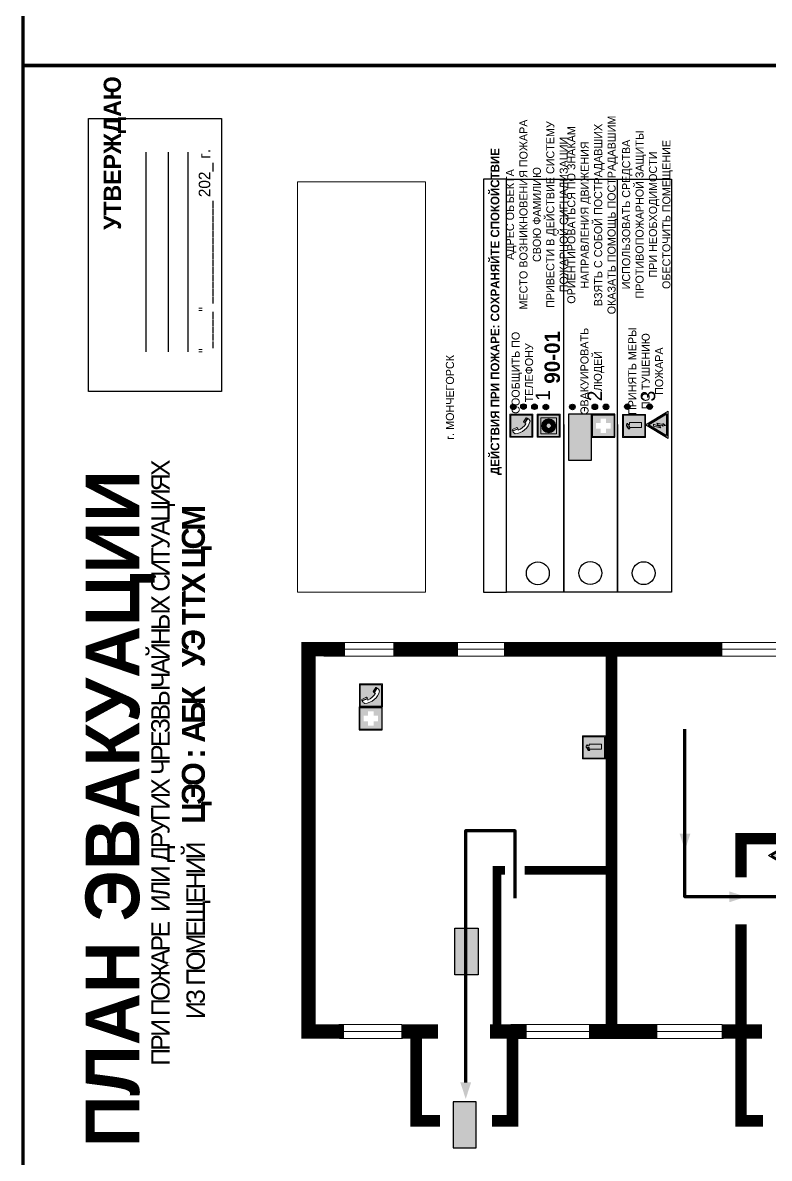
# Model space of a CAD drawing. Header units: millimetres. Extents: x 13114 to 67229, y 22859 to 38520.
# Drawn here: x 31194.5 to 31454.2, y 25079.8 to 25475 of the extents above; entities that cross this region are included whole.
import ezdxf

# ---------------------------------------------------------------- set-up
doc = ezdxf.new("R2010")
doc.units = ezdxf.units.MM
doc.layers.add('План_Штампы', color=7, linetype='Continuous')
doc.styles.add('обычный', font='arial.ttf')
picture_1 = doc.add_image_def('image1.jpg', size_in_pixel=(337, 105))

# ---------------------------------------------------------------- blocks, each defined once
blk = doc.blocks.new('A$C3E6D3DDE')
at = {"lineweight": 5}
h = blk.add_hatch(color=40, dxfattribs=at)
h.paths.add_polyline_path([(24.1, 1.45), (16.46, -11.35), (31.74, -11.35)])
h.paths.add_polyline_path([(24.09, -0.46), (30.03, -10.41), (18.14, -10.41)], flags=16)
h.paths.add_polyline_path([(24.54, -3.08), (23.41, -6.02), (25.13, -5.01), (24.33, -8.5), (24.82, -8.27), (23.79, -9.86), (23.4, -8.04), (23.8, -8.43), (24.04, -6.29), (22.39, -7.25), (23.44, -3.08)], flags=0)
h = blk.add_hatch(color=256, dxfattribs=at)
h.paths.add_polyline_path([(24.37, 0.03, 0.567511), (23.82, 0.03), (17.59, -10.4, 0.582454), (17.86, -10.88), (30.32, -10.88, 0.582149), (30.6, -10.4)])
h.paths.add_polyline_path([(24.09, -0.46), (18.14, -10.41), (30.03, -10.41)], flags=16)
h.paths.add_polyline_path([(24.54, -3.08), (23.41, -6.02), (25.13, -5.01), (24.33, -8.5), (24.82, -8.27), (23.79, -9.86), (23.4, -8.04), (23.8, -8.43), (24.04, -6.29), (22.39, -7.25), (23.44, -3.08)], flags=0)
h = blk.add_hatch(color=40, dxfattribs=at)
h.paths.add_polyline_path([(24.09, -0.46), (18.14, -10.41), (30.03, -10.41)])
h.paths.add_polyline_path([(24.82, -8.27), (23.79, -9.86), (23.4, -8.04), (23.8, -8.43), (24.04, -6.29), (22.39, -7.25), (23.44, -3.08), (24.54, -3.08), (23.41, -6.02), (25.13, -5.01), (24.33, -8.5)], flags=16)
at = {"color": 40, "lineweight": 5}
for p, q in [((16.46, -11.35), (24.1, 1.45)), ((24.1, 1.45), (31.74, -11.35))]:
    blk.add_line(p, q, dxfattribs=at)
at = {"lineweight": 5}
for p, q in [((17.59, -10.4), (23.82, 0.03)), ((24.37, 0.03), (30.6, -10.4)), ((18.14, -10.41), (24.09, -0.46)), ((23.44, -3.08), (22.39, -7.25)), ((22.39, -7.25), (24.04, -6.29)), ((23.41, -6.02), (24.54, -3.08)), ((25.13, -5.01), (23.41, -6.02)), ((24.54, -3.08), (23.44, -3.08)), ((24.04, -6.29), (23.8, -8.43)), ((24.09, -0.46), (30.03, -10.41)), ((24.33, -8.5), (25.13, -5.01)), ((17.86, -10.88), (30.32, -10.88)), ((18.14, -10.41), (30.03, -10.41)), ((23.8, -8.43), (23.4, -8.04)), ((23.4, -8.04), (23.79, -9.86)), ((23.79, -9.86), (24.82, -8.27)), ((24.82, -8.27), (24.33, -8.5))]:
    blk.add_line(p, q, dxfattribs=at)
at = {"color": 50, "lineweight": 5}
blk.add_line((31.74, -11.35), (16.46, -11.35), dxfattribs=at)
blk = doc.blocks.new('A$C18900ED3')
h = blk.add_hatch(color=126)
h.paths.add_polyline_path([(-0.18, -0.18), (-7.02, -0.18), (-7.02, -7.02), (-0.18, -7.02)])
h.paths.add_polyline_path([(-5.89, -4.46), (-5.89, -2.77), (-4.46, -2.77), (-4.46, -1.31), (-2.77, -1.31), (-2.77, -2.77), (-1.33, -2.77), (-1.33, -4.46), (-2.77, -4.46), (-2.77, -5.89), (-4.46, -5.89), (-4.46, -4.46)], flags=16)
at = {"color": 126}
for p, q in [((-7.2, 0), (-7.2, -7.2)), ((0, 0), (-7.2, 0)), ((0, -7.2), (0, 0)), ((-7.02, -7.02), (-7.02, -0.18)), ((-7.02, -0.18), (-0.18, -0.18)), ((-0.18, -0.18), (-0.18, -7.02)), ((-0.18, -7.02), (-7.02, -7.02)), ((-7.2, -7.2), (0, -7.2))]:
    blk.add_line(p, q, dxfattribs=at)
blk = doc.blocks.new('A$C456E1F9C')
at = {"lineweight": 5}
h = blk.add_hatch(color=242, dxfattribs=at)
h.paths.add_polyline_path([(0.51, -1.47), (0.51, -13.26), (12.29, -13.26), (12.29, -1.47)])
h.paths.add_polyline_path([(5.42, -4.95, -0.254479), (4.78, -5.4), (3.52, -2.53, -0.209735), (4.23, -2.4)], flags=16)
h.paths.add_polyline_path([(8.53, -8.6), (10.87, -10.17), (10.54, -10.76), (8.03, -9.13, -0.192251)], flags=16)
h.paths.add_polyline_path([(4.61, -5.49, 0.005518), (3.87, -5.72, 0.128647), (7.49, -10.01, 0.00809), (7.83, -9.33), (10.47, -10.97, -0.16736), (8.99, -12.25, -0.327862), (1.95, -3.95, -0.166952), (3.36, -2.62)], flags=16)
at = {"color": 242, "lineweight": 5}
for p, q in [((0, -13.77), (0, -0.97)), ((12.8, -0.97), (0, -0.97)), ((4.61, -5.49), (3.36, -2.62)), ((3.52, -2.53), (4.78, -5.4)), ((4.23, -2.4), (5.42, -4.95)), ((12.8, -13.77), (12.8, -0.97)), ((7.83, -9.33), (10.47, -10.97)), ((8.03, -9.13), (10.54, -10.76)), ((10.81, -10.12), (8.53, -8.6)), ((10.54, -10.76), (10.8, -10.3)), ((10.8, -10.3), (10.81, -10.12)), ((0, -13.77), (12.8, -13.77))]:
    blk.add_line(p, q, dxfattribs=at)
blk.add_lwpolyline([(0.51, -1.47), (12.29, -1.47), (12.29, -13.26), (0.51, -13.26)], close=True, dxfattribs=at)
for centre, radius, start, end in [((4.59, -5.34), 2.99, 114.28453, 152.19739), ((11.12, -3.31), 9.19, 183.99153, 256.60086), ((4.02, -3.27), 0.891, 76.32839, 123.70924), ((14.98, -39.1), 35.17, 107.14873, 108.41345), ((13.86, -0.94), 11.08, 205.55365, 234.87622), ((4.68, -4.59), 0.824, 276.9621, 334.07228), ((-13.31, 0.8), 23.44, 332.54871, 334.40268), ((8.94, -9.5), 0.989, 114.40924, 157.93883), ((7.87, -9.46), 3, 291.92908, 329.9329)]:
    blk.add_arc(centre, radius, start, end, dxfattribs=at)
blk = doc.blocks.new('A$C54414219')
at = {"true_color": 0xffffff}
h = blk.add_hatch(color=7, dxfattribs=at)
h.paths.add_polyline_path([(2.39, -9.45), (2.39, -18.3), (11.23, -18.3), (11.23, -9.45)], flags=0)
h.paths.add_polyline_path([(10.71, -13.87, -1), (2.92, -13.87, -1)], flags=0)
h.paths.add_polyline_path([(8.3, -13.87, -1), (5.33, -13.87, -1)], flags=0)
h.paths.add_polyline_path([(0.41, -7.47), (0.41, -20.27), (13.21, -20.27), (13.21, -7.47)])
h.paths.add_polyline_path([(0.92, -19.77), (12.71, -19.77), (12.71, -7.98), (0.92, -7.98)], flags=16)
h.paths.add_polyline_path([(11.23, -9.45), (11.23, -18.3), (2.39, -18.3), (2.39, -9.45)], flags=0)
at = {"lineweight": 5}
h = blk.add_hatch(color=242, dxfattribs=at)
h.paths.add_polyline_path([(12.71, -7.98), (0.92, -7.98), (0.92, -19.77), (12.71, -19.77)])
h.paths.add_polyline_path([(11.23, -18.3), (2.39, -18.3), (2.39, -9.45), (11.23, -9.45)], flags=16)
h.paths.add_polyline_path([(10.71, -13.87, -1), (2.92, -13.87, -1)], flags=0)
h.paths.add_polyline_path([(8.3, -13.87, -1), (5.33, -13.87, -1)], flags=0)
at = {"true_color": 0xffffff}
h = blk.add_hatch(color=7, dxfattribs=at)
h.paths.add_polyline_path([(2.39, -9.45), (2.39, -18.3), (11.23, -18.3), (11.23, -9.45)])
h.paths.add_polyline_path([(10.71, -13.87, -1), (2.92, -13.87, -1)], flags=16)
h.paths.add_polyline_path([(8.3, -13.87, -1), (5.33, -13.87, -1)], flags=0)
at = {"lineweight": 5}
h = blk.add_hatch(color=242, dxfattribs=at)
h.paths.add_polyline_path([(2.92, -13.87, 1), (10.71, -13.87, 1)])
h.paths.add_polyline_path([(8.3, -13.87, -1), (5.33, -13.87, -1)], flags=16)
at = {"color": 242, "lineweight": 5}
for p, q in [((0.41, -20.27), (0.41, -7.47)), ((0.41, -7.47), (13.21, -7.47)), ((0.41, -7.47), (13.21, -7.47)), ((13.21, -20.27), (13.21, -7.47)), ((0.41, -20.27), (13.21, -20.27))]:
    blk.add_line(p, q, dxfattribs=at)
for points in [[(0.92, -7.98), (12.71, -7.98), (12.71, -19.77), (0.92, -19.77)], [(2.39, -9.45), (11.23, -9.45), (11.23, -18.3), (2.39, -18.3)]]:
    blk.add_lwpolyline(points, close=True, dxfattribs=at)
for radius in [3.89, 1.49]:
    blk.add_circle((6.81, -13.87), radius, dxfattribs=at)
blk = doc.blocks.new('A$C32E8229D')
at = {"true_color": 0xffffff}
blk.add_hatch(color=7, dxfattribs=at).paths.add_polyline_path([(0, 0), (0, -8), (16, -8), (16, 0)])
h = blk.add_hatch(color=126)
h.paths.add_polyline_path([(0.2, -0.2), (15.8, -0.2), (15.8, -7.8), (0.2, -7.8)])
h.paths.add_polyline_path([(13.49, -2.05), (12.08, -2.05), (11.37, -2.63, 0.162397), (11.29, -2.84), (11.29, -3.63), (10.35, -3.63), (10.35, -4.05), (11.68, -4.05), (11.68, -3.48), (12.26, -4.28), (11.29, -5.1), (11.29, -6.78), (11.85, -6.78), (11.85, -5.44), (12.8, -4.64), (12.8, -5.94), (14.46, -5.94), (14.46, -5.39), (13.45, -5.39), (13.45, -3.97), (12.46, -2.59), (13.15, -2.59), (13.69, -3.34), (14.18, -3)], flags=16)
h.paths.add_polyline_path([(10.74, -1.82, 1), (11.8, -1.82, 1)], flags=16)
h.paths.add_polyline_path([(9.39, -3.59), (5.99, -3.59), (6.56, -3.03), (5.91, -3.03), (5.1, -3.83), (5.91, -4.64), (6.56, -4.64), (5.99, -4.09), (9.39, -4.09)], flags=16)
h.paths.add_polyline_path([(4.29, -1.08), (1.72, -1.08), (1.72, -6.6), (4.29, -6.6)], flags=16)
at = {"color": 126}
blk.add_lwpolyline([(16, -8), (0, -8), (0, 0), (16, 0)], close=True, dxfattribs=at)
blk = doc.blocks.new('A$C3AD82952')
at = {"true_color": 0xf5f5ff}
h = blk.add_hatch(color=7, dxfattribs=at)
h.dxf.hatch_style = 1
h.paths.add_polyline_path([(8.21, 8.73, 0.414214), (7.89, 9.05), (7.22, 9.05), (7.22, 9.92), (7.59, 9.92, 1), (7.57, 10.36), (7.22, 10.36), (7.22, 10.6), (6.43, 10.6), (6.43, 10.36), (6.01, 10.36), (4.74, 9.59), (4.74, 8.69), (4.98, 8.73), (4.98, 9.26), (6.12, 9.91), (6.43, 9.91), (6.43, 9.05), (5.76, 9.05, 0.414214), (5.44, 8.73), (5.44, 2.2), (8.21, 2.2)], flags=0)
h.paths.add_polyline_path([(12.8, 12.8), (0, 12.8), (0, 0), (12.8, 0)])
h.paths.add_polyline_path([(0.51, 12.29), (12.29, 12.29), (12.29, 0.51), (0.51, 0.51)], flags=16)
h.paths.add_polyline_path([(4.74, 9.59), (6.01, 10.36), (6.43, 10.36), (6.43, 10.6), (7.22, 10.6), (7.22, 10.36), (7.59, 10.36, -0.94586), (7.59, 9.92), (7.22, 9.92), (7.22, 9.05), (7.89, 9.05, -0.414214), (8.21, 8.73), (8.21, 2.2), (5.44, 2.2), (5.44, 8.73, -0.414214), (5.76, 9.05), (6.43, 9.05), (6.43, 9.91), (6.12, 9.91), (4.98, 9.26), (4.98, 8.73), (4.74, 8.69)], flags=0)
h = blk.add_hatch(color=242)
h.dxf.hatch_style = 1
h.paths.add_polyline_path([(12.29, 12.29), (0.51, 12.29), (0.51, 0.51), (12.29, 0.51)])
h.paths.add_polyline_path([(4.74, 8.69), (4.74, 9.59), (6.01, 10.36), (6.43, 10.36), (6.43, 10.6), (7.22, 10.6), (7.22, 10.36), (7.59, 10.36, -0.94586), (7.59, 9.92), (7.22, 9.92), (7.22, 9.05), (7.89, 9.05, -0.414214), (8.21, 8.73), (8.21, 2.2), (5.44, 2.2), (5.44, 8.73, -0.414214), (5.76, 9.05), (6.43, 9.05), (6.43, 9.91), (6.12, 9.91), (4.98, 9.26), (4.98, 8.73)], flags=16)
h = blk.add_hatch(color=7, dxfattribs=at)
h.dxf.hatch_style = 1
h.paths.add_polyline_path([(8.21, 8.73, 0.414214), (7.89, 9.05), (7.22, 9.05), (7.22, 9.92), (7.59, 9.92, 1), (7.57, 10.36), (7.22, 10.36), (7.22, 10.6), (6.43, 10.6), (6.43, 10.36), (6.01, 10.36), (4.74, 9.59), (4.74, 8.69), (4.98, 8.73), (4.98, 9.26), (6.12, 9.91), (6.43, 9.91), (6.43, 9.05), (5.76, 9.05, 0.414214), (5.44, 8.73), (5.44, 2.2), (8.21, 2.2)])
at = {"color": 242, "lineweight": 5}
for p, q in [((0, 0), (0, 12.8)), ((0, 12.8), (12.8, 12.8)), ((12.8, 0), (12.8, 12.8)), ((6.01, 10.36), (4.74, 9.59)), ((4.74, 9.59), (4.74, 8.69)), ((4.74, 8.69), (4.98, 8.73)), ((4.98, 9.26), (6.12, 9.91)), ((4.98, 8.73), (4.98, 9.26)), ((5.44, 2.2), (5.44, 8.73)), ((5.76, 9.05), (6.43, 9.05)), ((6.01, 10.36), (6.43, 10.36)), ((6.12, 9.91), (6.43, 9.91)), ((7.22, 10.6), (6.43, 10.6)), ((6.43, 10.6), (6.43, 10.36)), ((6.43, 9.91), (6.43, 9.05)), ((7.22, 10.36), (7.22, 10.6)), ((7.59, 10.36), (7.22, 10.36)), ((7.22, 9.05), (7.22, 9.92)), ((7.59, 9.92), (7.22, 9.92)), ((7.89, 9.05), (7.22, 9.05)), ((8.21, 2.2), (8.21, 8.73)), ((0, 0), (12.8, 0)), ((5.44, 2.2), (8.21, 2.2))]:
    blk.add_line(p, q, dxfattribs=at)
blk.add_lwpolyline([(0.51, 12.29), (12.29, 12.29), (12.29, 0.51), (0.51, 0.51)], close=True, dxfattribs=at)
for centre, radius, start, end in [((5.76, 8.73), 0.32, 90, 180), ((7.58, 10.14), 0.223, 273.18746, 86.81254), ((7.89, 8.73), 0.32, 0, 90)]:
    blk.add_arc(centre, radius, start, end, dxfattribs=at)
blk = doc.blocks.new('A$C7B4425F7')
at = {"true_color": 0xffffff}
blk.add_hatch(color=7, dxfattribs=at).paths.add_polyline_path([(0, 0), (-16, 0), (-16, -8), (0, -8)])
h = blk.add_hatch(color=126)
h.paths.add_polyline_path([(-0.2, -0.2), (-15.8, -0.2), (-15.8, -7.8), (-0.2, -7.8)])
h.paths.add_polyline_path([(-11.76, -2.03), (-11.76, -3.66), (-11.17, -3.66, -0.568275), (-11.17, -6.18), (-12.58, -6.18), (-12.58, -2.03)], flags=16)
h.paths.add_polyline_path([(-13.33, -4.12, -0.495768), (-13.59, -6.18), (-15.03, -6.18), (-15.03, -2.03), (-13.59, -2.03, -0.487973)], flags=16)
h.paths.add_polyline_path([(-10.25, -2.03), (-9.48, -2.03), (-9.48, -6.18), (-10.25, -6.18)], flags=16)
h.paths.add_polyline_path([(-13.84, -3.69), (-14.24, -3.69), (-14.24, -3.03), (-13.9, -3.03, -0.692621)], flags=0)
h.paths.add_polyline_path([(-9.15, -2.03), (-8.4, -2.03), (-8.04, -3.07), (-7.68, -2.03), (-6.93, -2.03), (-7.64, -4.1), (-6.93, -6.18), (-7.68, -6.18), (-8.04, -5.14), (-8.4, -6.18), (-9.15, -6.18), (-8.44, -4.1)], flags=16)
h.paths.add_polyline_path([(-11.76, -4.46), (-11.42, -4.46, -0.692621), (-11.36, -5.12), (-11.76, -5.12)], flags=0)
h.paths.add_polyline_path([(-13.9, -5.2), (-14.24, -5.2), (-14.24, -4.55), (-13.84, -4.55, -0.708038)], flags=0)
edge = h.paths.add_edge_path(flags=16)
edge.add_ellipse((-5.51, -4.08), major_axis=(0, 2.05), ratio=0.586184, start_angle=0, end_angle=360)
edge = h.paths.add_edge_path(flags=0)
edge.add_ellipse((-5.51, -4.08), major_axis=(0, 1.14), ratio=0.454828, start_angle=0, end_angle=360)
h.paths.add_polyline_path([(-4.13, -4.96, 0.377264), (-3.48, -4.52, 0.0555), (-3.16, -2.03), (-1.66, -2.03), (-1.66, -4.96), (-0.96, -4.96), (-0.96, -7.01), (-1.75, -7.01), (-1.75, -6.18), (-3.3, -6.18), (-3.3, -7.02), (-4.13, -7.02)], flags=16)
h.paths.add_polyline_path([(-2.73, -2.91), (-2.28, -2.91), (-2.28, -4.96), (-3.05, -4.96, 0.079136)], flags=0)
at = {"color": 126}
blk.add_lwpolyline([(-16, -8), (0, -8), (0, 0), (-16, 0)], close=True, dxfattribs=at)

msp = doc.modelspace()

# ---------------------------------------------------------------- hatches: boundary and pattern name
at = {"lineweight": 0}
h = msp.add_hatch(color=256, dxfattribs=at)
h.dxf.hatch_style = 1
h.paths.add_polyline_path([(31365.17, 25340.28, 1), (31365.17, 25342.21, 1)])
h = msp.add_hatch(color=256, dxfattribs=at)
h.dxf.hatch_style = 1
h.paths.add_polyline_path([(31368.76, 25340.38, 1), (31368.76, 25342.31, 1)])
h = msp.add_hatch(color=256, dxfattribs=at)
h.dxf.hatch_style = 1
h.paths.add_polyline_path([(31372.57, 25340.34, 1), (31372.57, 25342.28, 1)])
h = msp.add_hatch(color=256, dxfattribs=at)
h.dxf.hatch_style = 1
h.paths.add_polyline_path([(31376.5, 25340.26, 1), (31376.5, 25342.19, 1)])
h = msp.add_hatch(color=256, dxfattribs=at)
h.dxf.hatch_style = 1
h.paths.add_polyline_path([(31385.76, 25340.27, 1), (31385.76, 25342.2, 1)])
h = msp.add_hatch(color=256, dxfattribs=at)
h.dxf.hatch_style = 1
h.paths.add_polyline_path([(31393.54, 25340.31, 1), (31393.54, 25342.25, 1)])
h = msp.add_hatch(color=256, dxfattribs=at)
h.dxf.hatch_style = 1
h.paths.add_polyline_path([(31397.45, 25340.31, 1), (31397.45, 25342.24, 1)])
h = msp.add_hatch(color=256, dxfattribs=at)
h.dxf.hatch_style = 1
h.paths.add_polyline_path([(31404.87, 25340.36, 1), (31404.87, 25342.3, 1)])
h = msp.add_hatch(color=256, dxfattribs=at)
h.dxf.hatch_style = 1
h.paths.add_polyline_path([(31412.64, 25340.37, 1), (31412.64, 25342.3, 1)])

# ---------------------------------------------------------------- linework, layer by layer
at = {"color": 6, "lineweight": 100}
for points in [[(31194.54, 25460.02), (31794.54, 25460.02), (31794.54, 25855.02), (31194.54, 25855.02)], [(31194.54, 25065.02), (31794.54, 25065.02), (31794.54, 25460.02), (31194.54, 25460.02)]]:
    msp.add_lwpolyline(points, close=True, dxfattribs=at)
for points in [[(31217.46, 25346.63), (31217.46, 25441.64), (31263.66, 25441.64), (31263.66, 25346.63)], [(31362.82, 25276.73), (31362.82, 25420.5), (31354.77, 25420.5), (31354.77, 25276.73)], [(31362.82, 25276.73), (31362.82, 25420.5), (31420.22, 25420.5), (31420.22, 25276.73)]]:
    msp.add_lwpolyline(points, close=True)
for points in [[(31237.51, 25360.39), (31237.51, 25429.91)], [(31245.27, 25360.39), (31245.27, 25429.91)], [(31252.06, 25360.39), (31252.06, 25429.91)], [(31382.81, 25335.15), (31382.81, 25276.73), (31382.81, 25420.5)], [(31401.39, 25335.15), (31401.39, 25276.73), (31401.39, 25420.5)]]:
    msp.add_lwpolyline(points)
at = {"lineweight": 0}
for points, const_width in [([(31306.34, 25123.84), (31293.99, 25123.84), (31293.99, 25256.9), (31306.61, 25256.9)], 5), ([(31323.49, 25256.9), (31345.9, 25256.9)], 5), ([(31361.95, 25256.9), (31437.94, 25256.9)], 5), ([(31399.34, 25123.84), (31399.34, 25256.64)], 4), ([(31486.04, 25190.99), (31444.41, 25190.99), (31444.41, 25177.56)], 4), ([(31359.48, 25125.19), (31359.48, 25180.01), (31362.31, 25180.01)], 3), ([(31369.16, 25180.01), (31398.05, 25180.01)], 3), ([(31444.41, 25161.24), (31444.41, 25092.82), (31452.11, 25092.82)], 4), ([(31339.68, 25092.82), (31331.38, 25092.82), (31331.38, 25124.96)], 4), ([(31338.98, 25123.84), (31326.19, 25123.84)], 5), ([(31369.86, 25123.84), (31357.07, 25123.84)], 5), ([(31364.93, 25123.84), (31364.93, 25092.82), (31357.81, 25092.82)], 4), ([(31415.29, 25123.84), (31391.47, 25123.84)], 5), ([(31451.68, 25123.84), (31437.65, 25123.84)], 5)]:
    msp.add_lwpolyline(points, dxfattribs=dict(at, const_width=const_width))
for points in [[(31650.42, 25256.9), (31298.6, 25256.9)], [(31650.75, 25259.29), (31298.93, 25259.29)], [(31651.05, 25254.55), (31299.23, 25254.55)], [(31326.19, 25123.84), (31304.27, 25123.84)], [(31326.37, 25126.28), (31304.45, 25126.28)], [(31437.65, 25123.84), (31364.23, 25123.84)], [(31437.8, 25126.27), (31364.38, 25126.27)], [(31326.6, 25121.46), (31304.69, 25121.46)], [(31438.35, 25121.43), (31364.93, 25121.43)]]:
    msp.add_lwpolyline(points, dxfattribs=at)
at = {"color": 126, "lineweight": 100, "true_color": 0x008754}
for points in [[(31461.3, 25170.74), (31424.9, 25170.74), (31424.9, 25229.07)], [(31365.83, 25170.28), (31365.83, 25193.73), (31348.61, 25193.73), (31348.61, 25106.16)]]:
    msp.add_lwpolyline(points, dxfattribs=at)
for centre, radius in [((31365.17, 25341.24), 0.966), ((31368.76, 25341.35), 0.966), ((31372.57, 25341.31), 0.966), ((31376.5, 25341.23), 0.966), ((31385.76, 25341.24), 0.966), ((31393.54, 25341.28), 0.966), ((31397.45, 25341.27), 0.966), ((31404.87, 25341.33), 0.966), ((31412.64, 25341.34), 0.966), ((31373.74, 25283.36), 3.98), ((31391.97, 25283.45), 3.98), ((31410.54, 25283.39), 3.98)]:
    msp.add_circle(centre, radius)
at = {"layer": 'План_Штампы', "color": 126, "true_color": 0x008754}
for points in [[(31423.04, 25192.74), (31426.78, 25192.73), (31424.92, 25186.99)], [(31440.38, 25168.89), (31440.39, 25172.63), (31446.13, 25170.78)], [(31346.76, 25106.15), (31350.5, 25106.14), (31348.65, 25100.41)]]:
    msp.add_solid(points, dxfattribs=at)

# ---------------------------------------------------------------- block references
at = {"rotation": 90}
for name, p, xscale, yscale, zscale in [('A$C456E1F9C', (31363.36, 25330.69), 0.625, 0.625, 0.625), ('A$C54414219', (31368.84, 25330.43), 0.625, 0.625, 0.625), ('A$C18900ED3', (31392.49, 25338.69), 1.111111111007631, 1.111111111007631, 1.111111111007631), ('A$C3AD82952', (31411.22, 25330.64), 0.625, 0.625, 0.625), ('A$C3E6D3DDE', (31412.03, 25319.92), 0.625, 0.625, 0.625), ('A$C456E1F9C', (31311.03, 25236.83), 0.625, 0.625, 0.625), ('A$C18900ED3', (31311.63, 25236.83), 1.111111111007631, 1.111111111007631, 1.111111111007631), ('A$C3AD82952', (31397.21, 25218.74), 0.625, 0.625, 0.625), ('A$C3E6D3DDE', (31454.85, 25170.05), 0.625, 0.625, 0.625)]:
    msp.add_blockref(name, p, dxfattribs=dict(at, xscale=xscale, yscale=yscale, zscale=zscale))
at = {"xscale": -1, "rotation": 90}
msp.add_blockref('A$C32E8229D', (31384.34, 25338.69), dxfattribs=at)
at = {"layer": 'План_Штампы', "color": 126, "true_color": 0x008754, "xscale": 1.012510887696, "yscale": 1.012510887696, "zscale": 1.012510887696, "rotation": 89.99786532371438}
msp.add_blockref('A$C32E8229D', (31344.82, 25143.6), dxfattribs=at)
at = {"layer": 'План_Штампы', "rotation": 90}
msp.add_blockref('A$C7B4425F7', (31344.26, 25099.42), dxfattribs=at)

# ---------------------------------------------------------------- texts
at = {"lineweight": 0, "rotation": 90, "style": 'обычный'}
for s, insert, char_height, width, attachment_point in [('\\pi-18,l18,t18;{\\fProxima Nova Rg|b1|i0|c204|p2;УТВЕРЖДАЮ\\H1.1997x; }', (31226.58, 25429.58), 6, 126.6484, 5), ('\\pi-8.4,l8.4,t8.4;{\\fProxima Nova Rg|b0|i0|c204|p2;АДРЕС ОБЪЕКТА\\PМЕСТО ВОЗНИКНОВЕНИЯ ПОЖАРА \\PСВОЮ ФАМИЛИЮ\\PПРИВЕСТИ В ДЕЙСТВИЕ СИСТЕМУ \\PПОЖАРНОЙ СИГНАЛИЗАЦИИ}', (31373.8, 25408.19), 2.8, 126.6484, 5), ('\\pi-8.4,l8.4,t8.4;{\\fProxima Nova Rg|b0|i0|c204|p2;ОРИЕНТИРОВАТЬСЯ ПО ЗНАКАМ \\PНАПРАВЛЕНИЯ ДВИЖЕНИЯ\\PВЗЯТЬ С СОБОЙ ПОСТРАДАВШИХ\\PОКАЗАТЬ ПОМОЩЬ ПОСТРАДАВШИМ}', (31392.78, 25408.05), 2.8, 126.6484, 5), ('\\pi-8.4,l8.4,t8.4;{\\fProxima Nova Rg|b0|i0|c204|p2;ИСПОЛЬЗОВАТЬ СРЕДСТВА \\PПРОТИВОПОЖАРНОЙ ЗАЩИТЫ \\PПРИ НЕОБХОДИМОСТИ \\PОБЕСТОЧИТЬ ПОМЕЩЕНИЕ}', (31411.85, 25408.21), 2.8, 126.6484, 5), ('{\\fProxima Nova Rg|b1|i0|c204|p2;ДЕЙСТВИЯ ПРИ ПОЖАРЕ: СОХРАНЯЙТЕ СПОКОЙСТВИЕ\\H1.6644x; }', (31359.26, 25374.45), 3, 175.1736, 5), ('{\\fArial Narrow|b0|i0|c204|p34;"_____" ______________ \\fProxima Nova Rg|b0|i0|c204|p2;202_ г. }', (31258.34, 25395.54), 4, 78.6503, 5), ('{\\fProxima Nova Rg|b1|i0|c204|p2;\\H1.0714x;90-01\\fProxima Nova Rg|b0|i0|c204|p2;\\H0.93331x; \\H1.3449x; }', (31378.78, 25358.5), 5, 126.6484, 5), ('{\\fProxima Nova Rg|b0|i0|c204|p2;ЭВАКУИРОВАТЬ \\PЛЮДЕЙ}', (31392.69, 25353.72), 2.8, 126.6484, 5), ('{\\fProxima Nova Rg|b0|i0|c204|p2;ПРИНЯТЬ МЕРЫ \\PПО ТУШЕНИЮ \\PПОЖАРА}', (31411.27, 25353.69), 2.8, 126.6484, 5), ('{\\fProxima Nova Rg|b0|i0|c204|p2;СООБЩИТЬ ПО \\PТЕЛЕФОНУ}', (31368.36, 25353.12), 2.8, 126.6484, 5), ('\\pi-8.4,l8.4,t8.4;{\\fProxima Nova Rg|b0|i0|c204|p2;г. МОНЧЕГОРСК\\H1.1997x; }', (31343.17, 25344.56), 2.8, 126.6484, 5), ('{\\fProxima Nova Rg|b0|i0|c204|p2;1\\H1.1667x; }', (31375.43, 25345.22), 5, 126.6484, 5), ('{\\fProxima Nova Rg|b0|i0|c204|p2;2\\H1.1967x; }', (31393.51, 25345.07), 5, 126.6484, 5), ('{\\fProxima Nova Rg|b0|i0|c204|p2;3\\H1.1967x; }', (31412.09, 25345.01), 5, 126.6484, 5), ('{\\fProxima Nova Rg|b1|i0|c204|p2;ПЛАН ЭВАКУАЦИИ}', (31216.38, 25083.63), 18.7, 419.8066, 1)]:
    msp.add_mtext(s, dxfattribs=dict(at, insert=insert, char_height=char_height, width=width, attachment_point=attachment_point))
at = {"color": 0, "lineweight": 0, "insert": (31239.05, 25217.02), "char_height": 8, "width": 449.2158, "attachment_point": 5, "rotation": 90, "style": 'обычный'}
msp.add_mtext('{\\fArial Black|b1|i0|c204|p34;\\H2x;\\T0.85;  \\fArial Narrow|b0|i0|c204|p34;\\H0.8x;\\W0.9;\\P\\fProxima Nova Rg|b0|i0|c204|p2;\\H0.5x;\\W1;\\C256;ПРИ ПОЖАРЕ  ИЛИ ДРУГИХ ЧРЕЗВЫЧАЙНЫХ СИТУАЦИЯХ  \\PИЗ ПОМЕЩЕНИЙ \\fProxima Nova Rg|b1|i0|c204|p2;\\H1.25x;  ЦЭО : АБК   УЭ ТТХ ЦСМ}', dxfattribs=at)

# ---------------------------------------------------------------- pictures from other files: only their frames are drawn
at = {"color": 7, "lineweight": 0, "true_color": 0xf5f5ff}
image = msp.add_image(picture_1, insert=(31334.64, 25276.73), size_in_units=(142.81, 44.5), rotation=90, dxfattribs=at)
image.dxf.flags = 7

doc.saveas('drawing.dxf')
